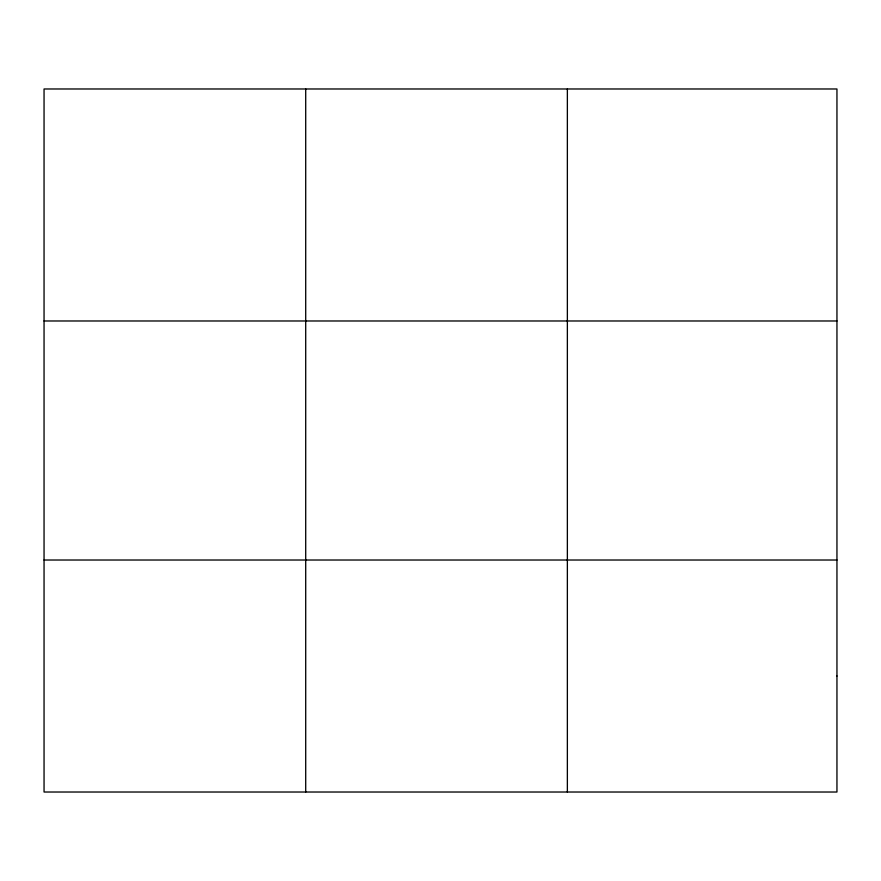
<?xml version="1.0" encoding="UTF-8"?>
<svg xmlns="http://www.w3.org/2000/svg" width="881" height="881" viewBox="0 0 881 881"><rect width="100%" height="100%" fill="white"/><g stroke="black" fill="none" stroke-linecap="round" stroke-linejoin="round"><path stroke-width="1.32" d="M305.707 792.019L305.707 88.981M567.364 792.019L567.364 88.981M44.05 320.981L836.95 320.981M44.05 560.019L836.95 560.019M836.95 676.013L836.95 792.019L44.05 792.019L44.05 88.981L836.95 88.981L836.95 676.013"/></g></svg>
